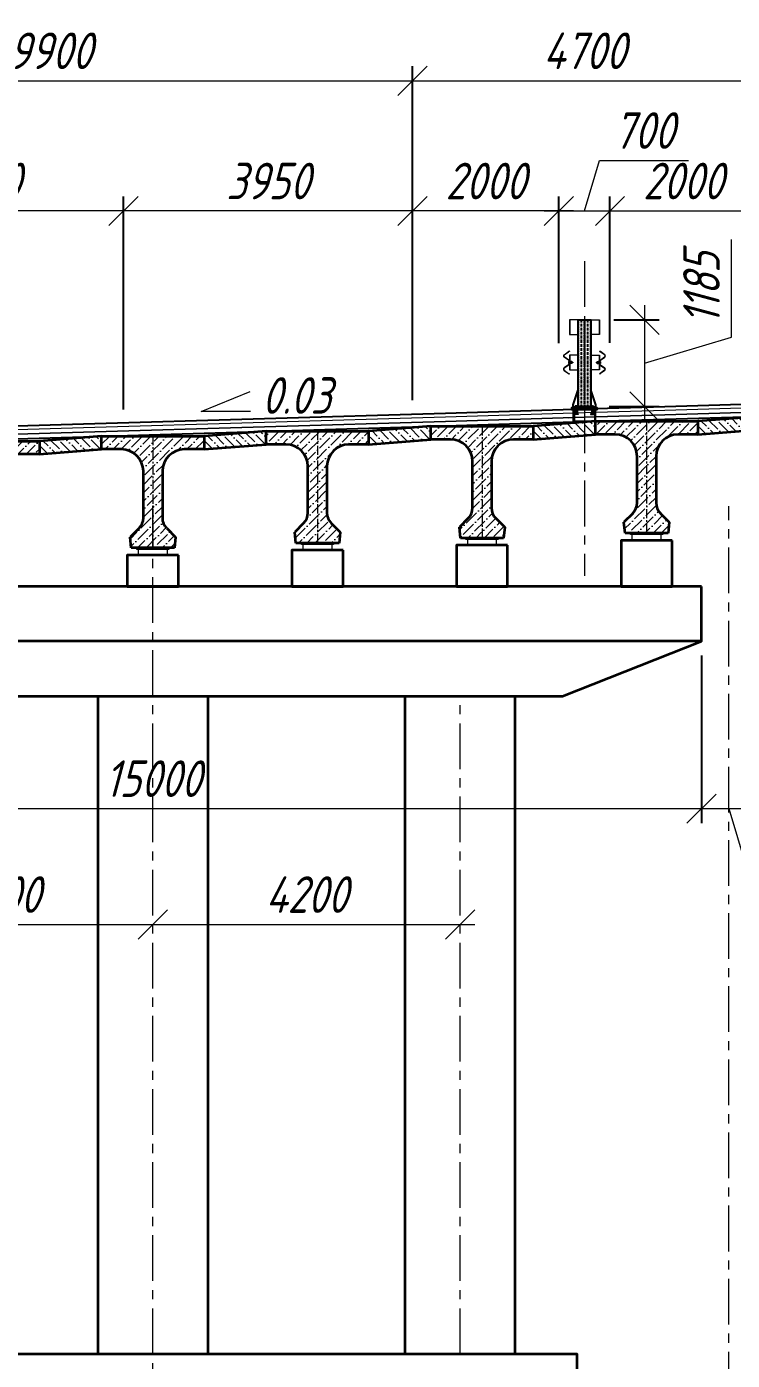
# Model space of a CAD drawing. Header units: millimetres. Extents: x 0 to 285450075, y -3000605 to 8125189010.
# Drawn here: x 7378410 to 7388056, y 27887 to 46127 of the extents above; entities that cross this region are included whole.
import ezdxf
from ezdxf import colors
from ezdxf.entities.mleader import LeaderData, LeaderLine
from ezdxf.math import Vec2, Vec3

# ---------------------------------------------------------------- set-up
doc = ezdxf.new("R2010")
doc.units = ezdxf.units.MM
for name, pattern in [('ACAD_ISO02W100', [15, 12, -3]), ('ACAD_ISO10W100', [18.5, 12, -3, 0.5, -3]), ('осевая', [2, 1.25, -0.25, 0.25, -0.25]), ('Штриховая', [3, 2, -1])]:
    doc.linetypes.add(name, pattern=pattern)
for name, color, linetype, lineweight in [('04_Невидимые', 3, 'Continuous', 13), ('1-Бетон', 106, 'Continuous', 35), ('1-Тонкая', 5, 'Continuous', 20), ('1-Штриховка', 8, 'Continuous', 9), ('ИС_TXT', 4, 'Continuous', 18), ('ИС_Выноска', 3, 'Continuous', 18), ('ИС_Выноски', 3, 'Continuous', 18), ('ИС_Ось', 3, 'осевая', 18), ('ИС_Разм', 3, 'Continuous', 18), ('ИС_Размер', 3, 'Continuous', 18)]:
    doc.layers.add(name, color=color, linetype=linetype, lineweight=lineweight)
doc.layers.add('Красные отметки', color=1, linetype='Continuous')
doc.layers.add('Красный поперечник', color=1, linetype='Continuous')
doc.styles.add('0', font='isocpeur.ttf', dxfattribs={"width": 0.8, "oblique": 15})
doc.styles.add('ISOCPEUR', font='isocpeur.ttf', dxfattribs={"width": 0.8, "oblique": 15, "height": 2.5})
doc.dimstyles.new('М200', dxfattribs={"dimscale": 200, "dimtxt": 2.5, "dimasz": 2, "dimexe": 1, "dimexo": 1, "dimgap": 0.8, "dimtad": 1, "dimdec": 0, "dimzin": 0, "dimdsep": 46, "dimtxsty": '0', "dimblk": 'OBLIQUE', "dimcen": 0.09, "dimdle": 1, "dimclrd": 256, "dimclre": 256, "dimclrt": 256, "dimadec": 4, "dimazin": 0, "dimtfac": 1, "dimtdec": 0, "dimtmove": 1, "dimatfit": 2, "dimfxl": 1, "dimtolj": 1, "dimtzin": 0, "dimlwd": -1, "dimarcsym": 0})

# ---------------------------------------------------------------- blocks, each defined once
blk = doc.blocks.new('1530')
at = {"layer": '1-Штриховка'}
h = blk.add_hatch(dxfattribs=at)
h.set_pattern_fill('ANSI36', color=256, scale=25, style=0)
h.set_pattern_definition([(45, (-1571632.81, 568569.22), (42.0949506, 154.348152), [198.4375, -39.6875, 0, -39.6875])])
h.paths.add_polyline_path([(130, -480), (130, -1117, 0.198927), (189, -1259), (310, -1380), (295, -1530), (-295, -1530), (-310, -1380), (-189, -1259, 0.198898), (-130, -1117), (-130, -480, 0.414214), (-430, -180), (-700, -180), (-700, 0), (700, 0), (700, -180), (430, -180, 0.414224)])
at = {"layer": '1-Бетон'}
for p, q in [((-700, 0), (700, 0)), ((-700, -180), (-700, 0)), ((-430, -180), (-700, -180)), ((700, -180), (430, -180)), ((700, 0), (700, -180)), ((-130, -1117), (-130, -480)), ((130, -480), (130, -1117)), ((-189, -1259), (-310, -1380)), ((189, -1259), (310, -1380)), ((-295, -1530), (-310, -1380)), ((310, -1380), (295, -1530)), ((295, -1530), (-295, -1530))]:
    blk.add_line(p, q, dxfattribs=at)
for centre, radius, start, end in [((-430, -480), 300, 0, 90), ((430, -480), 300, 90, 180), ((-330, -1117), 200, 315.0289, 359.9744), ((330, -1117), 200, 180.0256, 224.9711)]:
    blk.add_arc(centre, radius, start, end, dxfattribs=at)
at = {"layer": 'ИС_Ось', "ltscale": 100}
blk.add_line((0, 0), (0, -1530), dxfattribs=at)
blk = doc.blocks.new('_OBLIQUE')
at = {"color": 0, "linetype": 'ByBlock', "lineweight": -2}
blk.add_line((0.5, 0.5), (-0.5, -0.5), dxfattribs=at)
blk = doc.blocks.new('*D1155')
at = {"layer": 'Defpoints', "color": 0, "linetype": 'Continuous', "transparency": 16777216}
for p in [(7375935, 33847), (7380135, 33847), (7380135, 33847)]:
    blk.add_point(p, dxfattribs=at)
at = {"layer": 'ИС_Размер', "transparency": 16777216}
blk.add_line((7375735, 33847), (7380335, 33847), dxfattribs=at)
at = {"layer": 'ИС_Размер', "linetype": 'Continuous', "transparency": 16777216, "xscale": 400, "yscale": 400, "zscale": 400, "rotation": 180}
blk.add_blockref('_OBLIQUE', (7375935, 33847), dxfattribs=at)
at = {"layer": 'ИС_Размер', "linetype": 'Continuous', "transparency": 16777216, "xscale": 400, "yscale": 400, "zscale": 400}
blk.add_blockref('_OBLIQUE', (7380135, 33847), dxfattribs=at)
at = {"layer": 'ИС_Размер', "linetype": 'Continuous', "transparency": 16777216, "insert": (7378035, 34257), "char_height": 500, "attachment_point": 5, "style": '0'}
blk.add_mtext('\\A1;4200', dxfattribs=at)
blk = doc.blocks.new('*D1110')
at = {"layer": 'Defpoints', "color": 0, "linetype": 'Continuous', "transparency": 16777216}
for p in [(7380135, 33847), (7384335, 33847), (7384335, 33847)]:
    blk.add_point(p, dxfattribs=at)
at = {"layer": 'ИС_Размер', "transparency": 16777216}
blk.add_line((7379935, 33847), (7384535, 33847), dxfattribs=at)
at = {"layer": 'ИС_Размер', "linetype": 'Continuous', "transparency": 16777216, "xscale": 400, "yscale": 400, "zscale": 400, "rotation": 180}
blk.add_blockref('_OBLIQUE', (7380135, 33847), dxfattribs=at)
at = {"layer": 'ИС_Размер', "linetype": 'Continuous', "transparency": 16777216, "xscale": 400, "yscale": 400, "zscale": 400}
blk.add_blockref('_OBLIQUE', (7384335, 33847), dxfattribs=at)
at = {"layer": 'ИС_Размер', "linetype": 'Continuous', "transparency": 16777216, "insert": (7382235, 34257), "char_height": 500, "attachment_point": 5, "style": '0'}
blk.add_mtext('\\A1;4200', dxfattribs=at)
blk = doc.blocks.new('*D1112')
at = {"layer": 'Defpoints', "color": 0, "linetype": 'Continuous', "transparency": 16777216}
for p in [(7388384, 45387), (7388384, 41061), (7383684, 40820)]:
    blk.add_point(p, dxfattribs=at)
at = {"layer": 'ИС_Размер', "lineweight": -2, "transparency": 16777216}
for p, q in [((7383684, 41020), (7383684, 45587)), ((7388384, 41261), (7388384, 45587))]:
    blk.add_line(p, q, dxfattribs=at)
at = {"layer": 'ИС_Размер', "transparency": 16777216}
blk.add_line((7383484, 45387), (7388584, 45387), dxfattribs=at)
at = {"layer": 'ИС_Размер', "linetype": 'Continuous', "transparency": 16777216, "xscale": 400, "yscale": 400, "zscale": 400, "rotation": 180}
blk.add_blockref('_OBLIQUE', (7383684, 45387), dxfattribs=at)
at = {"layer": 'ИС_Размер', "linetype": 'Continuous', "transparency": 16777216, "xscale": 400, "yscale": 400, "zscale": 400}
blk.add_blockref('_OBLIQUE', (7388384, 45387), dxfattribs=at)
at = {"layer": 'ИС_Размер', "linetype": 'Continuous', "transparency": 16777216, "insert": (7386034, 45797), "char_height": 500, "attachment_point": 5, "style": '0'}
blk.add_mtext('\\A1;4700', dxfattribs=at)
blk = doc.blocks.new('*D1113')
at = {"layer": 'Defpoints', "color": 0, "transparency": 16777216}
for p in [(7388384, 43606), (7386384, 41604), (7388384, 41061)]:
    blk.add_point(p, dxfattribs=at)
at = {"layer": 'ИС_Размер', "lineweight": -2, "transparency": 16777216}
for p, q in [((7386384, 41804), (7386384, 43806)), ((7388384, 41261), (7388384, 43806))]:
    blk.add_line(p, q, dxfattribs=at)
at = {"layer": 'ИС_Размер', "transparency": 16777216}
blk.add_line((7386184, 43606), (7388584, 43606), dxfattribs=at)
at = {"layer": 'ИС_Размер', "transparency": 16777216, "xscale": 400, "yscale": 400, "zscale": 400, "rotation": 180}
blk.add_blockref('_OBLIQUE', (7386384, 43606), dxfattribs=at)
at = {"layer": 'ИС_Размер', "transparency": 16777216, "xscale": 400, "yscale": 400, "zscale": 400}
blk.add_blockref('_OBLIQUE', (7388384, 43606), dxfattribs=at)
at = {"layer": 'ИС_Размер', "transparency": 16777216, "insert": (7387384, 44016), "char_height": 500, "attachment_point": 5, "style": '0'}
blk.add_mtext('\\A1;2000', dxfattribs=at)
blk = doc.blocks.new('*D1120')
at = {"layer": 'Defpoints', "color": 0, "linetype": 'Continuous', "transparency": 16777216}
for p in [(7403734, 46793), (7372285, 41553), (7403734, 41452)]:
    blk.add_point(p, dxfattribs=at)
at = {"layer": 'ИС_Размер', "lineweight": -2, "transparency": 16777216}
for p, q in [((7372285, 41753), (7372285, 46993)), ((7403734, 41652), (7403734, 46993))]:
    blk.add_line(p, q, dxfattribs=at)
at = {"layer": 'ИС_Размер', "transparency": 16777216}
blk.add_line((7372085, 46793), (7403934, 46793), dxfattribs=at)
at = {"layer": 'ИС_Размер', "linetype": 'Continuous', "transparency": 16777216, "xscale": 400, "yscale": 400, "zscale": 400, "rotation": 180}
blk.add_blockref('_OBLIQUE', (7372285, 46793), dxfattribs=at)
at = {"layer": 'ИС_Размер', "linetype": 'Continuous', "transparency": 16777216, "xscale": 400, "yscale": 400, "zscale": 400}
blk.add_blockref('_OBLIQUE', (7403734, 46793), dxfattribs=at)
at = {"layer": 'ИС_Размер', "linetype": 'Continuous', "transparency": 16777216, "insert": (7388010, 47203), "char_height": 500, "attachment_point": 5, "style": '0'}
blk.add_mtext('\\A1;31450', dxfattribs=at)
blk = doc.blocks.new('*D1122')
at = {"layer": 'Defpoints', "color": 0, "transparency": 16777216}
for p in [(7386384, 43606), (7385684, 41598), (7386384, 41604)]:
    blk.add_point(p, dxfattribs=at)
at = {"layer": 'ИС_Размер', "transparency": 16777216}
for p, q in [((7386034, 43606), (7386241, 44296)), ((7386241, 44296), (7387455, 44296)), ((7385484, 43606), (7386584, 43606))]:
    blk.add_line(p, q, dxfattribs=at)
at = {"layer": 'ИС_Размер', "lineweight": -2, "transparency": 16777216}
for p, q in [((7385684, 41798), (7385684, 43806)), ((7386384, 41804), (7386384, 43806))]:
    blk.add_line(p, q, dxfattribs=at)
at = {"layer": 'ИС_Размер', "transparency": 16777216, "xscale": 400, "yscale": 400, "zscale": 400, "rotation": 180}
blk.add_blockref('_OBLIQUE', (7385684, 43606), dxfattribs=at)
at = {"layer": 'ИС_Размер', "transparency": 16777216, "xscale": 400, "yscale": 400, "zscale": 400}
blk.add_blockref('_OBLIQUE', (7386384, 43606), dxfattribs=at)
at = {"layer": 'ИС_Размер', "transparency": 16777216, "insert": (7386848, 44706), "char_height": 500, "attachment_point": 5, "style": '0'}
blk.add_mtext('\\A1;700', dxfattribs=at)
blk = doc.blocks.new('*D1123')
at = {"layer": 'Defpoints', "color": 0, "transparency": 16777216}
for p in [(7383684, 43606), (7385684, 41598), (7383684, 40820)]:
    blk.add_point(p, dxfattribs=at)
at = {"layer": 'ИС_Размер', "lineweight": -2, "transparency": 16777216}
for p, q in [((7383684, 41020), (7383684, 43806)), ((7385684, 41798), (7385684, 43806))]:
    blk.add_line(p, q, dxfattribs=at)
at = {"layer": 'ИС_Размер', "transparency": 16777216}
blk.add_line((7385884, 43606), (7383484, 43606), dxfattribs=at)
at = {"layer": 'ИС_Размер', "transparency": 16777216, "xscale": 400, "yscale": 400, "zscale": 400, "rotation": 180}
blk.add_blockref('_OBLIQUE', (7383684, 43606), dxfattribs=at)
at = {"layer": 'ИС_Размер', "transparency": 16777216, "xscale": 400, "yscale": 400, "zscale": 400}
blk.add_blockref('_OBLIQUE', (7385684, 43606), dxfattribs=at)
at = {"layer": 'ИС_Размер', "transparency": 16777216, "insert": (7384684, 44016), "char_height": 500, "attachment_point": 5, "style": '0'}
blk.add_mtext('\\A1;2000', dxfattribs=at)
blk = doc.blocks.new('*D1124')
at = {"layer": 'Defpoints', "color": 0, "linetype": 'Continuous', "transparency": 16777216}
for p in [(7379734, 43606), (7379734, 40693), (7383684, 40820)]:
    blk.add_point(p, dxfattribs=at)
at = {"layer": 'ИС_Размер', "lineweight": -2, "transparency": 16777216}
for p, q in [((7379734, 40893), (7379734, 43806)), ((7383684, 41020), (7383684, 43806))]:
    blk.add_line(p, q, dxfattribs=at)
at = {"layer": 'ИС_Размер', "transparency": 16777216}
blk.add_line((7383884, 43606), (7379534, 43606), dxfattribs=at)
at = {"layer": 'ИС_Размер', "linetype": 'Continuous', "transparency": 16777216, "xscale": 400, "yscale": 400, "zscale": 400, "rotation": 180}
blk.add_blockref('_OBLIQUE', (7379734, 43606), dxfattribs=at)
at = {"layer": 'ИС_Размер', "linetype": 'Continuous', "transparency": 16777216, "xscale": 400, "yscale": 400, "zscale": 400}
blk.add_blockref('_OBLIQUE', (7383684, 43606), dxfattribs=at)
at = {"layer": 'ИС_Размер', "linetype": 'Continuous', "transparency": 16777216, "insert": (7381709, 44016), "char_height": 500, "attachment_point": 5, "style": '0'}
blk.add_mtext('\\A1;3950', dxfattribs=at)
blk = doc.blocks.new('*D1125')
at = {"layer": 'Defpoints', "color": 0, "linetype": 'Continuous', "transparency": 16777216}
for p in [(7375784, 43606), (7379734, 40693), (7375784, 40572)]:
    blk.add_point(p, dxfattribs=at)
at = {"layer": 'ИС_Размер', "lineweight": -2, "transparency": 16777216}
for p, q in [((7375784, 40772), (7375784, 43806)), ((7379734, 40893), (7379734, 43806))]:
    blk.add_line(p, q, dxfattribs=at)
at = {"layer": 'ИС_Размер', "transparency": 16777216}
blk.add_line((7379934, 43606), (7375584, 43606), dxfattribs=at)
at = {"layer": 'ИС_Размер', "linetype": 'Continuous', "transparency": 16777216, "xscale": 400, "yscale": 400, "zscale": 400, "rotation": 180}
blk.add_blockref('_OBLIQUE', (7375784, 43606), dxfattribs=at)
at = {"layer": 'ИС_Размер', "linetype": 'Continuous', "transparency": 16777216, "xscale": 400, "yscale": 400, "zscale": 400}
blk.add_blockref('_OBLIQUE', (7379734, 43606), dxfattribs=at)
at = {"layer": 'ИС_Размер', "linetype": 'Continuous', "transparency": 16777216, "insert": (7377759, 44016), "char_height": 500, "attachment_point": 5, "style": '0'}
blk.add_mtext('\\A1;3950', dxfattribs=at)
blk = doc.blocks.new('*D1130')
at = {"layer": 'Defpoints', "color": 0, "linetype": 'Continuous', "transparency": 16777216}
for p in [(7383684, 45387), (7373784, 41127), (7383684, 40820)]:
    blk.add_point(p, dxfattribs=at)
at = {"layer": 'ИС_Размер', "lineweight": -2, "transparency": 16777216}
for p, q in [((7373784, 41327), (7373784, 45587)), ((7383684, 41020), (7383684, 45587))]:
    blk.add_line(p, q, dxfattribs=at)
at = {"layer": 'ИС_Размер', "transparency": 16777216}
blk.add_line((7373584, 45387), (7383884, 45387), dxfattribs=at)
at = {"layer": 'ИС_Размер', "linetype": 'Continuous', "transparency": 16777216, "xscale": 400, "yscale": 400, "zscale": 400, "rotation": 180}
blk.add_blockref('_OBLIQUE', (7373784, 45387), dxfattribs=at)
at = {"layer": 'ИС_Размер', "linetype": 'Continuous', "transparency": 16777216, "xscale": 400, "yscale": 400, "zscale": 400}
blk.add_blockref('_OBLIQUE', (7383684, 45387), dxfattribs=at)
at = {"layer": 'ИС_Размер', "linetype": 'Continuous', "transparency": 16777216, "insert": (7378734, 45797), "char_height": 500, "attachment_point": 5, "style": '0'}
blk.add_mtext('\\A1;9900', dxfattribs=at)
blk = doc.blocks.new('*D1225')
at = {"layer": 'Defpoints', "color": 0, "linetype": 'Continuous', "transparency": 16777216}
for p in [(7372635, 37722, 5778), (7387635, 37726, 5778), (7387635, 35432)]:
    blk.add_point(p, dxfattribs=at)
at = {"layer": 'ИС_Размер', "lineweight": -2, "transparency": 16777216}
for p, q in [((7372635, 37522), (7372635, 35232)), ((7387635, 37526), (7387635, 35232))]:
    blk.add_line(p, q, dxfattribs=at)
at = {"layer": 'ИС_Размер', "transparency": 16777216}
blk.add_line((7372435, 35432), (7387835, 35432), dxfattribs=at)
at = {"layer": 'ИС_Размер', "linetype": 'Continuous', "transparency": 16777216, "xscale": 400, "yscale": 400, "zscale": 400, "rotation": 180}
blk.add_blockref('_OBLIQUE', (7372635, 35432), dxfattribs=at)
at = {"layer": 'ИС_Размер', "linetype": 'Continuous', "transparency": 16777216, "xscale": 400, "yscale": 400, "zscale": 400}
blk.add_blockref('_OBLIQUE', (7387635, 35432), dxfattribs=at)
at = {"layer": 'ИС_Размер', "linetype": 'Continuous', "transparency": 16777216, "insert": (7380135, 35842), "char_height": 500, "attachment_point": 5, "style": '0'}
blk.add_mtext('\\A1;15000', dxfattribs=at)
blk = doc.blocks.new('*D1229')
at = {"layer": 'Defpoints', "color": 0, "linetype": 'Continuous', "transparency": 16777216}
for p in [(7388384, 38222, 5778), (7387635, 37722, 5778), (7388384, 35432)]:
    blk.add_point(p, dxfattribs=at)
at = {"layer": 'ИС_Размер', "lineweight": -2, "transparency": 16777216}
for p, q in [((7388384, 38022), (7388384, 35232)), ((7387635, 37522), (7387635, 35232))]:
    blk.add_line(p, q, dxfattribs=at)
at = {"layer": 'ИС_Размер', "transparency": 16777216}
for p, q in [((7387435, 35432), (7388584, 35432)), ((7388009, 35432), (7388366, 34242)), ((7388366, 34242), (7389580, 34242))]:
    blk.add_line(p, q, dxfattribs=at)
at = {"layer": 'ИС_Размер', "linetype": 'Continuous', "transparency": 16777216, "xscale": 400, "yscale": 400, "zscale": 400, "rotation": 180}
blk.add_blockref('_OBLIQUE', (7387635, 35432), dxfattribs=at)
at = {"layer": 'ИС_Размер', "linetype": 'Continuous', "transparency": 16777216, "xscale": 400, "yscale": 400, "zscale": 400}
blk.add_blockref('_OBLIQUE', (7388384, 35432), dxfattribs=at)
at = {"layer": 'ИС_Размер', "linetype": 'Continuous', "transparency": 16777216, "insert": (7388973, 34652), "char_height": 500, "attachment_point": 5, "style": '0'}
blk.add_mtext('\\A1;750', dxfattribs=at)
blk = doc.blocks.new('_None')
blk = doc.blocks.new('*D1460')
at = {"layer": 'Defpoints', "color": 0, "transparency": 16777216}
for p in [(7386238, 42118), (7386174, 40933), (7386855, 40933)]:
    blk.add_point(p, dxfattribs=at)
at = {"layer": 'ИС_Размер', "transparency": 16777216}
for p, q in [((7388045, 41882), (7388045, 43216)), ((7386855, 42318), (7386855, 40733)), ((7386855, 41525), (7388045, 41882))]:
    blk.add_line(p, q, dxfattribs=at)
at = {"layer": 'ИС_Размер', "lineweight": -2, "transparency": 16777216}
for p, q in [((7386438, 42118), (7387055, 42118)), ((7386374, 40933), (7387055, 40933))]:
    blk.add_line(p, q, dxfattribs=at)
at = {"layer": 'ИС_Размер', "transparency": 16777216, "xscale": 400, "yscale": 400, "zscale": 400}
for p, rotation in [((7386855, 42118), 90), ((7386855, 40933), 270)]:
    blk.add_blockref('_OBLIQUE', p, dxfattribs=dict(at, rotation=rotation))
at = {"layer": 'ИС_Размер', "transparency": 16777216, "insert": (7387635, 42549), "char_height": 500, "attachment_point": 5, "rotation": 90, "style": '0'}
blk.add_mtext('\\A1;1185', dxfattribs=at)
blk = doc.blocks.new('боразд')
at = {"lineweight": 15}
for p, q in [((7642151, 251947), (7642034, 251947)), ((7642034, 251947), (7642034, 251747)), ((7642038, 251947), (7642038, 251747)), ((7642326, 251947), (7642443, 251947)), ((7642439, 251947), (7642439, 251747)), ((7642443, 251947), (7642443, 251747)), ((7642034, 251747), (7642151, 251747)), ((7642443, 251747), (7642326, 251747)), ((7641960, 251469), (7642020, 251514)), ((7642020, 251393), (7641960, 251436)), ((7641962, 251466), (7642022, 251510)), ((7642023, 251396), (7641962, 251439)), ((7642034, 251518), (7642028, 251517)), ((7642034, 251514), (7642029, 251513)), ((7642030, 251377), (7642030, 251347)), ((7642034, 251518), (7642034, 251514)), ((7642151, 251462), (7642034, 251462)), ((7642034, 251462), (7642034, 251262)), ((7642038, 251462), (7642038, 251262)), ((7642326, 251462), (7642443, 251462)), ((7642439, 251462), (7642439, 251262)), ((7642443, 251518), (7642442, 251514)), ((7642442, 251514), (7642447, 251513)), ((7642443, 251518), (7642448, 251517)), ((7642443, 251462), (7642443, 251262)), ((7642447, 251377), (7642447, 251347)), ((7642453, 251396), (7642514, 251439)), ((7642514, 251466), (7642454, 251510)), ((7642516, 251469), (7642456, 251514)), ((7642456, 251393), (7642516, 251436)), ((7642020, 251331), (7641960, 251288)), ((7641960, 251255), (7642020, 251211)), ((7642023, 251328), (7641962, 251285)), ((7641962, 251258), (7642022, 251214)), ((7642028, 251207), (7642034, 251206)), ((7642029, 251211), (7642034, 251210)), ((7642034, 251262), (7642151, 251262)), ((7642034, 251206), (7642034, 251210)), ((7642443, 251262), (7642326, 251262)), ((7642447, 251211), (7642442, 251210)), ((7642443, 251206), (7642442, 251210)), ((7642448, 251207), (7642443, 251206)), ((7642453, 251328), (7642514, 251285)), ((7642514, 251258), (7642454, 251214)), ((7642456, 251331), (7642516, 251288)), ((7642516, 251255), (7642456, 251211)), ((7642112, 250762), (7642112, 250772)), ((7642144, 250772), (7642112, 250772)), ((7642112, 250762), (7642112, 250772)), ((7642138, 250772), (7642112, 250772)), ((7642128, 250762), (7642112, 250762)), ((7642144, 250762), (7642112, 250762)), ((7642121, 250762), (7642121, 250772)), ((7642121, 250762), (7642121, 250772)), ((7642121, 250762), (7642121, 250772)), ((7642121, 250762), (7642121, 250772)), ((7642135, 250762), (7642135, 250772)), ((7642135, 250762), (7642135, 250772)), ((7642135, 250762), (7642135, 250772)), ((7642135, 250762), (7642135, 250772)), ((7642135, 250762), (7642135, 250772)), ((7642135, 250762), (7642135, 250772)), ((7642135, 250762), (7642135, 250772)), ((7642135, 250762), (7642135, 250772)), ((7642135, 250762), (7642135, 250772)), ((7642135, 250762), (7642135, 250772)), ((7642142, 250772), (7642138, 250772)), ((7642144, 250764), (7642144, 250772)), ((7642144, 250762), (7642144, 250770)), ((7642144, 250762), (7642144, 250770)), ((7642144, 250764), (7642144, 250770)), ((7642144, 250762), (7642144, 250770)), ((7642144, 250762), (7642144, 250770)), ((7642332, 250764), (7642332, 250772)), ((7642332, 250772), (7642364, 250772)), ((7642332, 250762), (7642332, 250770)), ((7642332, 250762), (7642332, 250770)), ((7642332, 250764), (7642332, 250770)), ((7642332, 250762), (7642332, 250770)), ((7642332, 250762), (7642332, 250770)), ((7642332, 250762), (7642364, 250762)), ((7642334, 250772), (7642338, 250772)), ((7642338, 250772), (7642364, 250772)), ((7642341, 250762), (7642341, 250772)), ((7642341, 250762), (7642341, 250772)), ((7642341, 250762), (7642341, 250772)), ((7642341, 250762), (7642341, 250772)), ((7642341, 250762), (7642341, 250772)), ((7642341, 250762), (7642341, 250772)), ((7642341, 250762), (7642341, 250772)), ((7642341, 250762), (7642341, 250772)), ((7642341, 250762), (7642341, 250772)), ((7642341, 250762), (7642341, 250772)), ((7642348, 250762), (7642364, 250762)), ((7642355, 250762), (7642355, 250772)), ((7642355, 250762), (7642355, 250772)), ((7642355, 250762), (7642355, 250772)), ((7642355, 250762), (7642355, 250772)), ((7642364, 250762), (7642364, 250772)), ((7642364, 250762), (7642364, 250772))]:
    blk.add_line(p, q, dxfattribs=at)
at = {"linetype": 'ACAD_ISO10W100', "ltscale": 3}
for p, q in [((7642194, 251947), (7642194, 250762)), ((7642238, 251947), (7642238, 250762)), ((7642282, 251947), (7642282, 250762))]:
    blk.add_line(p, q, dxfattribs=at)
at = {"lineweight": 15, "ltscale": 5}
for p, q in [((7642040, 251384), (7642038, 251384)), ((7642038, 251384), (7642038, 251340)), ((7642040, 251340), (7642040, 251384)), ((7642436, 251340), (7642436, 251384)), ((7642436, 251384), (7642439, 251384)), ((7642439, 251384), (7642439, 251340)), ((7642038, 251340), (7642040, 251340)), ((7642439, 251340), (7642436, 251340))]:
    blk.add_line(p, q, dxfattribs=at)
at = {"color": 7, "lineweight": 15}
for p, q in [((7642055, 251375), (7642040, 251375)), ((7642051, 251368), (7642040, 251368)), ((7642051, 251357), (7642040, 251357)), ((7642055, 251349), (7642040, 251349)), ((7642055, 251375), (7642049, 251375)), ((7642055, 251349), (7642049, 251349)), ((7642056, 251372), (7642056, 251352)), ((7642056, 251372), (7642056, 251352)), ((7642064, 251375), (7642057, 251375)), ((7642064, 251349), (7642057, 251349)), ((7642065, 251372), (7642065, 251352)), ((7642077, 251368), (7642065, 251368)), ((7642077, 251357), (7642065, 251357)), ((7642077, 251368), (7642077, 251357)), ((7642399, 251368), (7642399, 251357)), ((7642399, 251368), (7642411, 251368)), ((7642399, 251357), (7642411, 251357)), ((7642411, 251372), (7642411, 251352)), ((7642412, 251375), (7642419, 251375)), ((7642412, 251349), (7642419, 251349)), ((7642420, 251372), (7642420, 251352)), ((7642420, 251372), (7642420, 251352)), ((7642421, 251375), (7642436, 251375)), ((7642421, 251375), (7642427, 251375)), ((7642421, 251349), (7642436, 251349)), ((7642421, 251349), (7642427, 251349)), ((7642425, 251368), (7642436, 251368)), ((7642425, 251357), (7642436, 251357))]:
    blk.add_line(p, q, dxfattribs=at)
at = {"linetype": 'Continuous'}
for p, q in [((7642088, 250562), (7642088, 250722)), ((7642098, 250722), (7642098, 250562)), ((7642378, 250722), (7642378, 250562)), ((7642388, 250562), (7642388, 250722))]:
    blk.add_line(p, q, dxfattribs=at)
at = {"color": 3, "linetype": 'ACAD_ISO02W100', "lineweight": 15, "ltscale": 2}
for p, q in [((7642115, 250742), (7642115, 250722)), ((7642116, 250722), (7642116, 250662)), ((7642117, 250742), (7642117, 250722)), ((7642139, 250742), (7642139, 250722)), ((7642140, 250722), (7642140, 250662)), ((7642141, 250742), (7642141, 250722)), ((7642335, 250742), (7642335, 250722)), ((7642336, 250722), (7642336, 250662)), ((7642337, 250742), (7642337, 250722)), ((7642359, 250742), (7642359, 250722)), ((7642360, 250722), (7642360, 250662)), ((7642361, 250742), (7642361, 250722))]:
    blk.add_line(p, q, dxfattribs=at)
at = {"linetype": 'ACAD_ISO10W100', "ltscale": 2.5}
for p, q in [((7642128, 250748), (7642128, 250650)), ((7642348, 250748), (7642348, 250650))]:
    blk.add_line(p, q, dxfattribs=at)
at = {"color": 7, "lineweight": 15}
for points in [[(7642030, 251377), (7642026, 251377, 0.414214), (7642020, 251371), (7642020, 251364), (7642024, 251364), (7642024, 251360), (7642020, 251360), (7642020, 251353, 0.414214), (7642026, 251347), (7642030, 251347), (7642030, 251377)], [(7642447, 251377), (7642450, 251377, -0.414214), (7642456, 251371), (7642456, 251364), (7642452, 251364), (7642452, 251360), (7642456, 251360), (7642456, 251353, -0.414214), (7642450, 251347), (7642447, 251347), (7642447, 251377)]]:
    blk.add_lwpolyline(points, format="xyb", dxfattribs=at)
at = {"linetype": 'Continuous'}
for points in [[(7642238, 250742), (7642063, 250742), (7642063, 250722), (7642238, 250722)], [(7642238, 250742), (7642413, 250742), (7642413, 250722), (7642238, 250722)]]:
    blk.add_lwpolyline(points, dxfattribs=at)
blk.add_lwpolyline([(7642063, 250722), (7642413, 250722), (7642413, 250742), (7642063, 250742)], close=True, dxfattribs=at)
at = {"lineweight": 15}
blk.add_lwpolyline([(7642393, 250742), (7642083, 250742), (7642083, 250762), (7642393, 250762)], close=True, dxfattribs=at)
at = {"color": 3, "linetype": 'ACAD_ISO02W100', "lineweight": 15, "ltscale": 2}
for points in [[(7642103, 250662), (7642153, 250662), (7642153, 250652), (7642103, 250652)], [(7642114, 250722), (7642142, 250722), (7642142, 250662), (7642114, 250662)], [(7642373, 250662), (7642323, 250662), (7642323, 250652), (7642373, 250652)], [(7642362, 250722), (7642334, 250722), (7642334, 250662), (7642362, 250662)]]:
    blk.add_lwpolyline(points, close=True, dxfattribs=at)
blk.add_lwpolyline([(7642021, 250592), (7642021, 250592)], close=True)
blk.add_lwpolyline([(7642088, 250562), (7642388, 250562), (7642388, 250562)])
at = {"lineweight": 15}
for centre, radius, start, end in [((7641971, 251453), 20, 122.4532, 237.5468), ((7641971, 251453), 16, 122.4532, 237.5468), ((7642032, 251497), 20, 101.3099, 126.1874), ((7642010, 251376), 20, 0, 57.5468), ((7642032, 251497), 16, 101.3099, 126.1874), ((7642010, 251376), 24, 0, 57.5468), ((7642467, 251376), 24, 122.4532, 180), ((7642444, 251497), 16, 53.8126, 78.6901), ((7642467, 251376), 20, 122.4532, 180), ((7642444, 251497), 20, 53.8126, 78.6901), ((7642506, 251453), 16, 302.4532, 57.5468), ((7642506, 251453), 20, 302.4532, 57.5468), ((7642032, 251227), 20, 233.8126, 258.6901), ((7642032, 251227), 16, 233.8126, 258.6901), ((7642444, 251227), 16, 281.3099, 306.1874), ((7642444, 251227), 20, 281.3099, 306.1874), ((7642114, 250770), 2, 90, 180), ((7642114, 250764), 2, 180, 270), ((7642119, 250770), 2, 0, 90), ((7642119, 250764), 2, 270, 0), ((7642123, 250770), 2, 90, 180), ((7642123, 250764), 2, 180, 270), ((7642133, 250770), 2, 0, 90), ((7642133, 250764), 2, 270, 0), ((7642137, 250770), 2, 90, 180), ((7642137, 250764), 2, 180, 270), ((7642142, 250770), 2, 359.9996, 90), ((7642142, 250764), 2, 270, 0), ((7642334, 250770), 2, 90, 180.0004), ((7642334, 250764), 2, 180, 270), ((7642339, 250770), 2, 0, 90), ((7642339, 250764), 2, 270, 0), ((7642343, 250770), 2, 90, 180), ((7642343, 250764), 2, 180, 270), ((7642353, 250770), 2, 0, 90), ((7642353, 250764), 2, 270, 0), ((7642357, 250770), 2, 90, 180), ((7642357, 250764), 2, 180, 270), ((7642362, 250770), 2, 0, 90), ((7642362, 250764), 2, 270, 0)]:
    blk.add_arc(centre, radius, start, end, dxfattribs=at)
at = {"lineweight": 15, "ltscale": 0.2}
for centre, radius, start, end in [((7642010, 251348), 20, 302.4532, 0), ((7642010, 251348), 24, 302.4532, 0), ((7642467, 251348), 24, 180, 237.5468), ((7642467, 251348), 20, 180, 237.5468), ((7641971, 251272), 20, 122.4532, 237.5468), ((7641971, 251272), 16, 122.4532, 237.5468), ((7642506, 251272), 16, 302.4532, 57.5468), ((7642506, 251272), 20, 302.4532, 57.5468)]:
    blk.add_arc(centre, radius, start, end, dxfattribs=at)
at = {"color": 7, "lineweight": 15, "extrusion": (0, 0, -1)}
for centre, major_axis, start_param, end_param in [((7642051, 251372), (-3.23, 3.23), 2.356194, 3.926991), ((7642051, 251363), (3.23, 3.23), -0.785398, 0.785398), ((7642051, 251361), (-3.23, 3.23), 2.356194, 3.926991), ((7642051, 251352), (3.23, 3.23), -0.785398, 0.785398), ((7642051, 251372), (-3.23, 3.23), 1.691386, 2.356194), ((7642051, 251352), (3.23, 3.23), 0.785398, 1.450207), ((7642060, 251372), (3.23, 3.23), 3.926991, 4.5918), ((7642060, 251372), (-3.23, 3.23), 3.926991, 5.497787), ((7642060, 251363), (3.23, 3.23), 3.926991, 5.497787), ((7642060, 251361), (-3.23, 3.23), 3.926991, 5.497787), ((7642060, 251352), (3.23, 3.23), 3.926991, 5.497787), ((7642060, 251352), (-3.23, 3.23), 4.832978, 5.497787), ((7642060, 251372), (3.23, 3.23), 0.785398, 2.356194), ((7642060, 251363), (-3.23, 3.23), 0.785398, 2.356194), ((7642060, 251361), (3.23, 3.23), 0.785398, 2.356194), ((7642060, 251352), (-3.23, 3.23), 0.785398, 2.356194), ((7642060, 251372), (-3.23, 3.23), 1.691386, 2.356194), ((7642060, 251352), (3.23, 3.23), 0.785398, 1.450207)]:
    blk.add_ellipse(centre, major_axis=major_axis, ratio=1, start_param=start_param, end_param=end_param, dxfattribs=at)
at = {"color": 7, "lineweight": 15}
for centre, major_axis, start_param, end_param in [((7642416, 251372), (3.23, 3.23), 1.691386, 2.356194), ((7642416, 251372), (-3.23, 3.23), 0.785398, 2.356194), ((7642416, 251363), (3.23, 3.23), 0.785398, 2.356194), ((7642416, 251361), (-3.23, 3.23), 0.785398, 2.356194), ((7642416, 251352), (3.23, 3.23), 0.785398, 2.356194), ((7642416, 251352), (-3.23, 3.23), 0.785398, 1.450207), ((7642416, 251372), (3.23, 3.23), 3.926991, 5.497787), ((7642416, 251363), (-3.23, 3.23), 3.926991, 5.497787), ((7642416, 251361), (3.23, 3.23), 3.926991, 5.497787), ((7642416, 251352), (-3.23, 3.23), 3.926991, 5.497787), ((7642416, 251372), (-3.23, 3.23), 3.926991, 4.5918), ((7642416, 251352), (3.23, 3.23), 4.832978, 5.497787), ((7642425, 251372), (3.23, 3.23), 1.691386, 2.356194), ((7642425, 251372), (3.23, 3.23), 2.356194, 3.926991), ((7642425, 251363), (-3.23, 3.23), -0.785398, 0.785398), ((7642425, 251361), (3.23, 3.23), 2.356194, 3.926991), ((7642425, 251352), (-3.23, 3.23), -0.785398, 0.785398), ((7642425, 251352), (-3.23, 3.23), 0.785398, 1.450207)]:
    blk.add_ellipse(centre, major_axis=major_axis, ratio=1, start_param=start_param, end_param=end_param, dxfattribs=at)
at = {"layer": 'Красные отметки', "linetype": 'Штриховая', "ltscale": 10}
for p, q in [((7642153, 251947), (7642153, 250762)), ((7642236, 251947), (7642236, 250762)), ((7642241, 251947), (7642241, 250762)), ((7642323, 251947), (7642323, 250762))]:
    blk.add_line(p, q, dxfattribs=at)
at = {"layer": 'Красные отметки'}
blk.add_lwpolyline([(7642151, 250762), (7642151, 251947), (7642326, 251947), (7642326, 250762)], close=True, dxfattribs=at)
for points in [[(7642083, 250762), (7642083, 250782), (7642151, 250987)], [(7642393, 250762), (7642393, 250782), (7642326, 250987)]]:
    blk.add_lwpolyline(points, dxfattribs=at)

msp = doc.modelspace()

# ---------------------------------------------------------------- hatches: boundary and pattern name
at = {"layer": '1-Штриховка'}
h = msp.add_hatch(dxfattribs=at)
h.set_pattern_fill('ANSI36', color=256, scale=25, angle=90, style=0)
h.set_pattern_definition([(135, (1656862.16, -5211422.8), (-154.3481521, 42.0949506), [198.4375, -39.6875, 0, -39.6875])])
h.paths.add_polyline_path([(7386184.5229, 40729.3216), (7385334.5229, 40661.8216), (7385334.5229, 40481.8216), (7386184.5229, 40549.3216)])
h = msp.add_hatch(dxfattribs=at)
h.set_pattern_fill('ANSI36', color=256, scale=25, angle=90, style=0)
h.set_pattern_definition([(135, (1659112.16, -5211355.3), (-154.3481521, 42.0949506), [198.4375, -39.6875, 0, -39.6875])])
h.paths.add_polyline_path([(7388434.5229, 40796.8216), (7387584.5229, 40729.3216), (7387584.5229, 40549.3216), (7388434.5229, 40616.8216)])
h = msp.add_hatch(dxfattribs=at)
h.set_pattern_fill('ANSI36', color=256, scale=25, angle=90, style=0)
h.set_pattern_definition([(135, (1650112.16, -5211625.3), (-154.3481521, 42.0949506), [198.4375, -39.6875, 0, -39.6875])])
h.paths.add_polyline_path([(7379434.5229, 40526.8216), (7378584.5229, 40459.3216), (7378584.5229, 40279.3216), (7379434.5229, 40346.8216)])
h = msp.add_hatch(dxfattribs=at)
h.set_pattern_fill('ANSI36', color=256, scale=25, angle=90, style=0)
h.set_pattern_definition([(135, (1652362.16, -5211557.8), (-154.3481521, 42.0949506), [198.4375, -39.6875, 0, -39.6875])])
h.paths.add_polyline_path([(7381684.5229, 40594.3216), (7380834.5229, 40526.8216), (7380834.5229, 40346.8216), (7381684.5229, 40414.3216)])
h = msp.add_hatch(dxfattribs=at)
h.set_pattern_fill('ANSI36', color=256, scale=25, angle=90, style=0)
h.set_pattern_definition([(135, (1654612.16, -5211490.3), (-154.3481521, 42.0949506), [198.4375, -39.6875, 0, -39.6875])])
h.paths.add_polyline_path([(7383934.5229, 40661.8216), (7383084.5229, 40594.3216), (7383084.5229, 40414.3216), (7383934.5229, 40481.8216)])

# ---------------------------------------------------------------- linework, layer by layer
at = {"layer": '04_Невидимые', "elevation": 5778.159}
for points in [[(7382604.5229, 39044.3216), (7382164.5229, 39044.3216), (7382164.5229, 39064.3216), (7382604.5229, 39064.3216)], [(7384854.5229, 39111.8216), (7384414.5229, 39111.8216), (7384414.5229, 39131.8216), (7384854.5229, 39131.8216)], [(7387104.5229, 39179.3216), (7386664.5229, 39179.3216), (7386664.5229, 39199.3216), (7387104.5229, 39199.3216)], [(7380354.5229, 38976.8216), (7379914.5229, 38976.8216), (7379914.5229, 38996.8216), (7380354.5229, 38996.8216)]]:
    msp.add_lwpolyline(points, close=True, dxfattribs=at)
at = {"layer": '1-Бетон', "elevation": 5778.159}
for points in [[(7385334.5229, 40481.8216), (7386184.5229, 40549.3216), (7386184.5229, 40729.3216), (7385334.5229, 40661.8216)], [(7387584.5229, 40549.3216), (7388434.5229, 40616.8216), (7388434.5229, 40796.8216), (7387584.5229, 40729.3216)], [(7378584.5229, 40279.3216), (7379434.5229, 40346.8216), (7379434.5229, 40526.8216), (7378584.5229, 40459.3216)], [(7380834.5229, 40346.8216), (7381684.5229, 40414.3216), (7381684.5229, 40594.3216), (7380834.5229, 40526.8216)], [(7383084.5229, 40414.3216), (7383934.5229, 40481.8216), (7383934.5229, 40661.8216), (7383084.5229, 40594.3216)], [(7384984.5229, 39033.8216), (7384284.5229, 39033.8216), (7384284.5229, 38472.3113), (7384984.5229, 38472.3113)], [(7387234.5229, 39101.3216), (7386534.5229, 39101.3216), (7386534.5229, 38472.3113), (7387234.5229, 38472.3113)], [(7380484.5229, 38898.8216), (7379784.5229, 38898.8216), (7379784.5229, 38472.3113), (7380484.5229, 38472.3113)], [(7382734.5229, 38966.3216), (7382034.5229, 38966.3216), (7382034.5229, 38472.3113), (7382734.5229, 38472.3113)], [(7387634.345, 38472.3113), (7372634.5229, 38472.3113), (7372634.7007, 37722.3113), (7374534.8785, 36972.3113), (7385734.7007, 36972.3113), (7387634.5229, 37722.3113)], [(7379384.5229, 36972.3113), (7380884.5229, 36972.3113), (7380884.5229, 27972.3113), (7379384.5229, 27972.3113)], [(7383584.5229, 36972.3113), (7385084.5229, 36972.3113), (7385084.5229, 27972.3113), (7383584.5229, 27972.3113)], [(7374334.8391, 24972.2458), (7385934.8391, 24972.2458), (7385934.5229, 27972.3113), (7374334.5229, 27972.3113)]]:
    msp.add_lwpolyline(points, close=True, dxfattribs=at)
msp.add_lwpolyline([(7387634.5229, 37722.3113), (7372634.7007, 37722.3113)], dxfattribs=at)
at = {"layer": '1-Тонкая', "elevation": 5778.159}
for points in [[(7372534.315, 40425.3113), (7374484.7174, 40503.3274), (7375234.7174, 40525.8274), (7379184.7174, 40644.3274), (7384134.7174, 40792.8274), (7386034.7174, 40849.8274), (7387134.7174, 40882.8274), (7392084.7174, 41031.3274), (7396034.7174, 41149.8274), (7399784.7174, 41262.3274), (7400534.7174, 41284.8274), (7403484.3749, 41373.3171)], [(7372534.315, 40365.3113), (7374484.7174, 40443.3274), (7375234.7174, 40465.8274), (7379184.7174, 40584.3274), (7384134.7174, 40732.8274), (7386034.7174, 40789.8274), (7387134.7174, 40822.8274), (7392084.7174, 40971.3274), (7396034.7174, 41089.8274), (7399784.7174, 41202.3274), (7400534.7174, 41224.8274), (7403484.3749, 41313.3171)], [(7372534.315, 40360.3113), (7374484.7174, 40438.3274), (7375234.7174, 40460.8274), (7379184.7174, 40579.3274), (7384134.7174, 40727.8274), (7386034.7174, 40784.8274), (7387134.7174, 40817.8274), (7392084.7174, 40966.3274), (7396034.7174, 41084.8274), (7399784.7174, 41197.3274), (7400534.7174, 41219.8274), (7403484.3749, 41308.3171)]]:
    msp.add_lwpolyline(points, dxfattribs=at)
at = {"layer": 'Defpoints', "color": 252, "true_color": 0x939598, "elevation": 5778.159}
msp.add_lwpolyline([(7372534.315, 40300.3113), (7374484.7174, 40378.3274), (7375234.7174, 40400.8274), (7379184.7174, 40519.3274), (7384134.7174, 40667.8274), (7386034.7174, 40724.8274), (7387134.7174, 40757.8274), (7392084.7174, 40906.3274), (7396034.7174, 41024.8274), (7399784.7174, 41137.3274), (7400534.7174, 41159.8274), (7403484.3749, 41248.3171)], dxfattribs=at)
at = {"layer": 'ИС_TXT', "color": 3, "ltscale": 500, "elevation": 5778.159}
msp.add_lwpolyline([(7381470.453, 40864.2109), (7380792.7614, 40864.2109), (7381463.9836, 41135.0643)], dxfattribs=at)
at = {"layer": 'ИС_Ось', "ltscale": 500}
msp.add_line((7384334.5229, 27972.3113, 5778.159), (7384334.5229, 36972.3113, 5778.159), dxfattribs=at)
at = {"layer": 'ИС_Ось', "ltscale": 500, "elevation": 5778.159}
for points in [[(7386034.7153, 42917.8952), (7386034.7153, 38614.1183)], [(7380134.5229, 24972.2458), (7380134.5229, 39568.2202)], [(7388009.5229, 19377.4502), (7388009.5229, 39568.2202)]]:
    msp.add_lwpolyline(points, dxfattribs=at)
at = {"layer": 'ИС_Размер', "elevation": 5778.159}
for points in [[(7382584.5229, 39044.3216), (7382184.5229, 39044.3216), (7382184.5229, 38966.3216), (7382584.5229, 38966.3216), (7382584.5229, 39044.3216)], [(7384834.5229, 39111.8216), (7384434.5229, 39111.8216), (7384434.5229, 39033.8216), (7384834.5229, 39033.8216), (7384834.5229, 39111.8216)], [(7387084.5229, 39179.3216), (7386684.5229, 39179.3216), (7386684.5229, 39101.3216), (7387084.5229, 39101.3216), (7387084.5229, 39179.3216)], [(7380334.5229, 38976.8216), (7379934.5229, 38976.8216), (7379934.5229, 38898.8216), (7380334.5229, 38898.8216), (7380334.5229, 38976.8216)]]:
    msp.add_lwpolyline(points, dxfattribs=at)
at = {"layer": 'Красный поперечник', "elevation": 5778.159}
msp.add_lwpolyline([(7372534.315, 40475.3113), (7374484.7174, 40553.3274), (7375234.7174, 40575.8274), (7379184.7174, 40694.3274), (7384134.7174, 40842.8274), (7386034.7174, 40899.8274), (7387134.7174, 40932.8274), (7392084.7174, 41081.3274), (7396034.7174, 41199.8274), (7399784.7174, 41312.3274), (7400534.7174, 41334.8274), (7403484.3749, 41423.3171)], dxfattribs=at)

# ---------------------------------------------------------------- block references
at = {"layer": 'ИС_Размер', "linetype": 'Continuous'}
for p in [(7386884.5229, 40729.3216, 5778.159), (7380134.5229, 40526.8216, 5778.159), (7382384.5229, 40594.3216, 5778.159), (7384634.5229, 40661.8216, 5778.159), (7377884.5229, 40459.3216, 5778.159)]:
    msp.add_blockref('1530', p, dxfattribs=at)
at = {"layer": 'Красные отметки'}
msp.add_blockref('боразд', (-256203.3144, -209829.1649, 5778.159), dxfattribs=at)

# ---------------------------------------------------------------- texts
at = {"layer": 'ИС_Разм', "color": 3, "ltscale": 0.4, "insert": (7382097.5756, 41082.7517, 5778.159), "char_height": 500, "attachment_point": 5, "style": 'ISOCPEUR'}
msp.add_mtext('\\pxqc;0.03', dxfattribs=at)

# ---------------------------------------------------------------- dimensions: what is measured, and where the dimension line sits
at = {"layer": 'ИС_Размер', "linetype": 'Continuous'}
for base, p1, p2, picture, middle in [((7403734.3748, 46792.7196, 5778.159), (7372284.6687, 41552.8385, 5778.159), (7403734.3748, 41451.8216, 5778.159), '*D1120', (7388009.5218, 47202.7196, 5778.159)), ((7388384.3129, 45387.1772, 5778.159), (7383684.3129, 40819.5208, 5778.159), (7388384.3129, 41060.5639, 5778.159), '*D1112', (7386034.3129, 45797.1772, 5778.159)), ((7388384.2561, 35432.4809), (7387634.5229, 37722.3113, 5778.159), (7388384.2561, 38222.3113, 5778.159), '*D1229', (7388526.3895, 34652.4809)), ((7387634.522, 35432.4809), (7372634.7007, 37722.335, 5778.159), (7387634.522, 37725.8677, 5778.159), '*D1225', (7380134.6114, 35842.4809)), ((7380134.8785, 33846.9786, 5778.159), (7375934.5229, 33846.9786, 5778.159), (7380134.8785, 33846.9786, 5778.159), '*D1155', (7378034.7007, 34256.9786, 5778.159)), ((7384334.5229, 33846.9786, 5778.159), (7380134.8785, 33846.9786, 5778.159), (7384334.5229, 33846.9786, 5778.159), '*D1110', (7382234.7007, 34256.9786, 5778.159))]:
    dim = msp.add_linear_dim(base=base, p1=p1, p2=p2, dimstyle='М200', dxfattribs=at)
    dim.commit()
    dim.dimension.update_dxf_attribs({"geometry": picture, "text_midpoint": middle})
for base, p1, p2, picture, middle in [((7383684.3129, 45387.1772, 5778.159), (7373784.3129, 41126.9607, 5778.159), (7383684.3129, 40819.5208, 5778.159), '*D1130', (7378734.3129, 45797.1772, 5778.159)), ((7375784.3129, 43606.3475, 5778.159), (7379734.3129, 40692.8608, 5778.159), (7375784.3129, 40571.8508, 5778.159), '*D1125', (7377759.3129, 44016.3475, 5778.159)), ((7379734.3129, 43606.3475, 5778.159), (7383684.3129, 40819.5208, 5778.159), (7379734.3129, 40692.8608, 5778.159), '*D1124', (7381709.3129, 44016.3475, 5778.159))]:
    dim = msp.add_linear_dim(base=base, p1=p1, p2=p2, angle=180, dimstyle='М200', dxfattribs=at)
    dim.commit()
    dim.dimension.update_dxf_attribs({"geometry": picture, "text_midpoint": middle})
at = {"layer": 'ИС_Размер'}
for base, p1, p2, picture, middle in [((7386384.3129, 43606.3475, 5778.159), (7385683.9104, 41597.6154, 5778.159), (7386384.3129, 41603.5838, 5778.159), '*D1122', (7386401.1116, 44706.3475, 5778.159)), ((7388384.3129, 43606.3475, 5778.159), (7386384.3129, 41603.5838, 5778.159), (7388384.3129, 41060.5639, 5778.159), '*D1113', (7387384.3129, 44016.3475, 5778.159))]:
    dim = msp.add_linear_dim(base=base, p1=p1, p2=p2, dimstyle='М200', dxfattribs=at)
    dim.commit()
    dim.dimension.update_dxf_attribs({"geometry": picture, "text_midpoint": middle})
for base, p1, p2, angle, picture, middle in [((7383684.3129, 43606.3475, 5778.159), (7385683.9104, 41597.6154, 5778.159), (7383684.3129, 40819.5208, 5778.159), 180, '*D1123', (7384684.1116, 44016.3475, 5778.159)), ((7386855.2111, 40932.8965, 5778.159), (7386238.3704, 42117.8957, 5778.159), (7386174.1614, 40932.8965, 5778.159), 90, '*D1460', (7387635.2111, 42042.3961, 5778.159))]:
    dim = msp.add_linear_dim(base=base, p1=p1, p2=p2, angle=angle, dimstyle='М200', dxfattribs=at)
    dim.commit()
    dim.dimension.update_dxf_attribs({"geometry": picture, "text_midpoint": middle})

# ---------------------------------------------------------------- leaders
at = {"layer": 'ИС_Выноска', "ltscale": 0.5}
ml = msp.add_multileader_mtext('Standard', dxfattribs=at)
ml.set_content('\\A1;Асфальтобетон ЩМА-16 по ГОСТ 58406.1 на ПБВ60 по ГОСТ 52056-2003                            -50мм\\PАсфальтобетон А22 Нт по ГОСТ 58406.2-2020 на БНД 50/70 по ГОСТ 33133-2020               -60мм\\PГидроизоляция Техноэластмост С             -5 мм\\PВыравнивающий слой                      -min 30 мм', color=256, style='0')
ml.set_leader_properties(color=256, linetype='ByLayer', lineweight=-1)
ml.build(insert=Vec2(0, 0))
ml.multileader.update_dxf_attribs({"text_left_attachment_type": 6, "text_right_attachment_type": 6, "dogleg_length": 0.36, "arrow_head_size": 450, "scale": 75})
ctx = ml.context
ctx.base_point, ctx.scale, ctx.char_height, ctx.arrow_head_size, ctx.landing_gap_size, ctx.plane_origin, ctx.plane_x_axis, ctx.plane_y_axis = Vec3(7320685.2337, 51717.5023, 5778.159), 75, 500, 450, 18, Vec3(7320105.1262, 80742.9482, 5778.159), Vec3(1, 0.0000000247), Vec3(-0.0000000247, 1)
ctx.left_attachment, ctx.right_attachment = 6, 6
notes = []
notes.append((ctx, [(0, (1, 1, 0), (7320613.2337, 51717.5023, 5778.159), (1, 0.0000000247), 72, [(0, [(7320613.2337, 41234.7999, 5778.159)], 0, [])])]))
ctx.mtext.insert, ctx.mtext.text_direction, ctx.mtext.rotation, ctx.mtext.width, ctx.mtext.flow_direction = Vec3(7320703.2337, 52367.5023, 5778.159), Vec3(1, 0.0000000247), 0.0000000247, 14306.378366, 5
at = {"layer": 'ИС_Выноски'}
ml = msp.add_multileader_mtext('Standard', dxfattribs=at)
ml.set_content('Ось водоотвода ', color=256, style='ISOCPEUR')
ml.set_leader_properties(color=256, linetype='ByLayer', lineweight=-1)
ml.set_arrow_properties(name='NONE')
ml.build(insert=Vec2(0, 0))
ml.multileader.update_dxf_attribs({"text_left_attachment_type": 6, "text_right_attachment_type": 6, "dogleg_length": 0.36, "arrow_head_size": 600, "scale": 50})
ctx = ml.context
ctx.base_point, ctx.scale, ctx.char_height, ctx.arrow_head_size, ctx.landing_gap_size, ctx.plane_origin = Vec3(7292610.0323, 42600), 50, 500, 600, 9, Vec3(7310228.4823, 38218.1245)
ctx.left_attachment, ctx.right_attachment, ctx.text_align_type = 6, 6, 1
notes.append((ctx, [(1, (1, 1, 0), (7295682.5278, 42600), (-1, 0), 80.5209, [(1, [(7296167.4362, 41820)], 0, [])])]))
ctx.mtext.insert, ctx.mtext.width, ctx.mtext.alignment, ctx.mtext.flow_direction = Vec3(7294106.0196, 43200), 4099.251767, 2, 5
ml = msp.add_multileader_mtext('Standard', dxfattribs=at)
ml.set_content('Ось водоотвода ', color=256, style='ISOCPEUR')
ml.set_leader_properties(color=256, linetype='ByLayer', lineweight=-1)
ml.set_arrow_properties(name='NONE')
ml.build(insert=Vec2(0, 0))
ml.multileader.update_dxf_attribs({"text_left_attachment_type": 6, "text_right_attachment_type": 6, "dogleg_length": 0.36, "arrow_head_size": 600, "scale": 50})
ctx = ml.context
ctx.base_point, ctx.scale, ctx.char_height, ctx.arrow_head_size, ctx.landing_gap_size, ctx.plane_origin = Vec3(7369197.267, 42600), 50, 500, 600, 9, Vec3(7386815.717, 38218.1245)
ctx.left_attachment, ctx.right_attachment, ctx.text_align_type = 6, 6, 1
notes.append((ctx, [(1, (1, 1, 0), (7372269.7624, 42600), (-1, 0), 80.5209, [(1, [(7372754.6709, 41820)], 0, [])])]))
ctx.mtext.insert, ctx.mtext.width, ctx.mtext.alignment, ctx.mtext.flow_direction = Vec3(7370693.2543, 43200), 4099.251767, 2, 5
for ctx, leaders in notes:
    for number, flags, end, landing, length, lines in leaders:
        leader = LeaderData()
        leader.index, (leader.has_last_leader_line, leader.has_dogleg_vector, leader.attachment_direction) = number, flags
        leader.last_leader_point, leader.dogleg_vector, leader.dogleg_length = Vec3(end), Vec3(landing), length
        for number, points, colour, breaks in lines:
            line = LeaderLine()
            line.index, line.vertices, line.color, line.breaks = number, Vec3.list(points), colors.encode_raw_color(colour), breaks
            leader.lines.append(line)
        ctx.leaders.append(leader)

doc.saveas('drawing.dxf')
